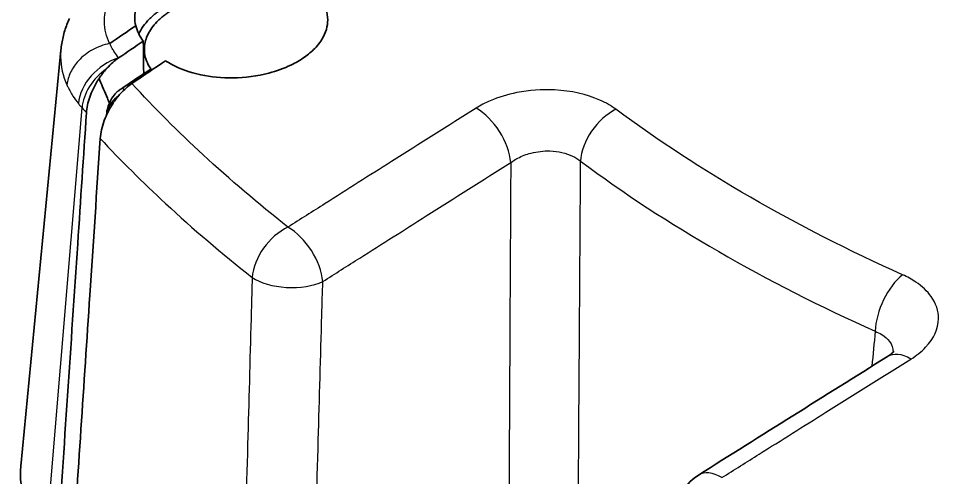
# Model space of a CAD drawing. Header units: millimetres. Extents: x 0 to 1594, y 0 to 281.
# Drawn here: x 76.52 to 96.2, y 102.83 to 112.66 of the extents above; entities that cross this region are included whole.
import ezdxf

# ---------------------------------------------------------------- set-up
doc = ezdxf.new("R2010")
doc.units = ezdxf.units.MM
doc.layers.add('Visible (ISO)', color=7, linetype='Continuous', lineweight=35)
doc.layers.add('Visible Narrow (ISO)', color=7, linetype='Continuous', lineweight=25)

msp = doc.modelspace()

# ---------------------------------------------------------------- linework, layer by layer
at = {"layer": 'Visible (ISO)'}
msp.add_line((77.4309, 111.979), (76.5719, 103.0813), dxfattribs=at)
msp.add_arc((91.5991, 102.0415), 1, 122.19969, 173.20147, dxfattribs=at)
for centre, major_axis, ratio, start_param, end_param in [((88.045, -844.6684), (-658.476, -1032.7764), 0.5468007, 3.9953438, 4.0000042), ((81.5642, 102.9207), (-5, 0), 0.5773503, 6.227506, 6.7585)]:
    msp.add_ellipse(centre, major_axis=major_axis, ratio=ratio, start_param=start_param, end_param=end_param, dxfattribs=at)
for points, knots in [([(79.0322, 112.5018), (79.0004, 112.6268), (79.0017, 112.7547), (79.063, 112.9828), (79.1112, 113.0827), (79.2143, 113.2289), (79.2547, 113.2777), (79.3226, 113.3488), (79.3464, 113.3721), (79.3828, 113.4054), (79.3944, 113.4157), (79.4151, 113.4336), (79.4241, 113.4412), (79.4429, 113.4568), (79.4527, 113.4648), (79.478, 113.4849), (79.4937, 113.497), (79.5532, 113.5412), (79.5992, 113.5725), (79.8387, 113.7221), (80.0638, 113.8221), (80.5558, 113.9728), (80.818, 114.0228), (81.1652, 114.0521), (81.246, 114.0564), (81.3265, 114.0581)], [-0.39044995, -0.39044995, -0.39044995, -0.39044995, -0.32487133, -0.32487133, -0.2723563, -0.2723563, -0.24518339, -0.24518339, -0.23161697, -0.23161697, -0.22546157, -0.22546157, -0.22085853, -0.22085853, -0.21597627, -0.21597627, -0.20844288, -0.20844288, -0.18801187, -0.18801187, -0.1069739, -0.1069739, -0.02674496, -0.02674496, -0.00245352, -0.00245352, -0.00245352, -0.00245352]), ([(79.6703, 111.7551), (79.7129, 111.7262), (79.7582, 111.6987), (79.9845, 111.5753), (80.1943, 111.5002), (80.6425, 111.4048), (80.8753, 111.3828), (81.3725, 111.39), (81.6328, 111.4248), (82.046, 111.5331), (82.2055, 111.5908), (82.4559, 111.7109), (82.553, 111.7674), (82.7235, 111.8873), (82.7974, 111.9499), (82.9396, 112.0972), (83.0023, 112.183), (83.1173, 112.4062), (83.1467, 112.5456), (83.1222, 112.8364), (83.0589, 112.9847), (82.838, 113.2563), (82.6816, 113.3767), (82.4355, 113.501), (82.3795, 113.526), (82.3214, 113.5491)], [-0.79234578, -0.79234578, -0.79234578, -0.79234578, -0.77235174, -0.77235174, -0.69766294, -0.69766294, -0.62677745, -0.62677745, -0.54829356, -0.54829356, -0.49386798, -0.49386798, -0.45436466, -0.45436466, -0.41688631, -0.41688631, -0.37090191, -0.37090191, -0.30131293, -0.30131293, -0.22414966, -0.22414966, -0.14630592, -0.14630592, -0.12472512, -0.12472512, -0.12472512, -0.12472512]), ([(81.3608, 113.3584), (81.0882, 113.3552), (80.8134, 113.3224), (80.3483, 113.215), (80.1554, 113.152), (79.8722, 113.0283), (79.772, 112.9767), (79.6215, 112.8857), (79.5667, 112.8489), (79.4993, 112.7989), (79.4837, 112.7869), (79.4588, 112.7672), (79.4494, 112.7595), (79.4316, 112.7448), (79.4232, 112.7377), (79.4043, 112.7214), (79.3939, 112.7122), (79.3623, 112.6836), (79.3418, 112.6639), (79.2237, 112.5441), (79.1477, 112.4384), (79.0962, 112.3293)], [-0.3925149, -0.3925149, -0.3925149, -0.3925149, -0.31017959, -0.31017959, -0.24644614, -0.24644614, -0.20794289, -0.20794289, -0.18377824, -0.18377824, -0.17629345, -0.17629345, -0.17161054, -0.17161054, -0.1673103, -0.1673103, -0.16181868, -0.16181868, -0.15029727, -0.15029727, -0.0927005, -0.0927005, -0.0927005, -0.0927005]), ([(81.182, 113.2379), (81.057, 113.2306), (80.9322, 113.2165), (80.6131, 113.1629), (80.4237, 113.1136), (80.1284, 113.0058), (80.016, 112.9558), (79.8536, 112.8683), (79.7977, 112.8348), (79.7222, 112.7844), (79.6999, 112.7688), (79.6659, 112.7437), (79.6537, 112.7346), (79.6314, 112.7173), (79.6213, 112.7092), (79.5993, 112.6912), (79.5874, 112.6813), (79.5542, 112.6525), (79.5335, 112.6335), (79.4297, 112.5324), (79.3624, 112.4458), (79.2635, 112.2657), (79.2327, 112.1729), (79.2148, 112.0245), (79.215, 111.9696), (79.2219, 111.9151)], [-0.35881114, -0.35881114, -0.35881114, -0.35881114, -0.32115648, -0.32115648, -0.26112461, -0.26112461, -0.22040764, -0.22040764, -0.1973069, -0.1973069, -0.18722907, -0.18722907, -0.18145942, -0.18145942, -0.1764904, -0.1764904, -0.17046705, -0.17046705, -0.15923299, -0.15923299, -0.11164229, -0.11164229, -0.06361717, -0.06361717, -0.03533091, -0.03533091, -0.03533091, -0.03533091]), ([(77.4309, 111.979), (77.4355, 112.0265), (77.4417, 112.0738), (77.4573, 112.1678), (77.4667, 112.2144), (77.4885, 112.3067), (77.501, 112.3524), (77.5287, 112.4426), (77.5439, 112.4871), (77.5771, 112.5745), (77.5949, 112.6176), (77.614, 112.6599)], [-0.063338075, -0.063338075, -0.063338075, -0.063338075, -0.05067046, -0.05067046, -0.038002845, -0.038002845, -0.02533523, -0.02533523, -0.012667615, -0.012667615, 0, 0, 0, 0]), ([(79.1936, 112.1735), (79.1156, 112.2762), (79.0616, 112.3854), (79.0327, 112.4995), (79.0324, 112.5006), (79.0322, 112.5018)], [-0.061989042, -0.061989042, -0.061989042, -0.061989042, -0.004028237, -0.004028237, -0.003446903, -0.003446903, -0.003446903, -0.003446903]), ([(78.4772, 112.1241), (78.4759, 112.1232), (78.4744, 112.1224), (78.472, 112.1217), (78.4713, 112.1215), (78.4705, 112.1213)], [0, 0, 0, 0, 0.0005838622, 0.0005838622, 0.00080892757, 0.00080892757, 0.00080892757, 0.00080892757]), ([(79.2024, 111.478), (79.2009, 111.5937), (79.1995, 111.7094), (79.1965, 111.9419), (79.1951, 112.058), (79.1936, 112.1735)], [-0.084845966, -0.084845966, -0.084845966, -0.084845966, -0.042384254, -0.042384254, -0.00000551, -0.00000551, -0.00000551, -0.00000551]), ([(78.4057, 111.582), (78.4092, 111.586), (78.4127, 111.59), (78.4959, 111.6824), (78.5806, 111.757), (78.6667, 111.8155)], [0.037105584, 0.037105584, 0.037105584, 0.037105584, 0.038795417, 0.038795417, 0.0767238, 0.0767238, 0.0767238, 0.0767238]), ([(79.2219, 111.9151), (79.2288, 111.8599), (79.2423, 111.8052), (79.2845, 111.6926), (79.3144, 111.635), (79.3518, 111.5795)], [-0.060207883, -0.060207883, -0.060207883, -0.060207883, -0.032188515, -0.032188515, -0.001443888, -0.001443888, -0.001443888, -0.001443888]), ([(77.9782, 110.6399), (77.9853, 110.7451), (78.009, 110.8575), (78.088, 111.0887), (78.1433, 111.205), (78.2221, 111.3337), (78.2344, 111.3529), (78.247, 111.3718)], [0, 0, 0, 0, 0.037211362, 0.037211362, 0.075645186, 0.075645186, 0.082516463, 0.082516463, 0.082516463, 0.082516463]), ([(78.4264, 110.9507), (78.365, 111.0949), (78.3177, 111.2059), (78.2591, 111.3433), (78.2531, 111.3576), (78.247, 111.3718)], [-0.24863988, -0.24863988, -0.24863988, -0.24863988, -0.187554633, -0.187554633, -0.180486352, -0.180486352, -0.180486352, -0.180486352]), ([(78.9511, 111.2666), (78.867, 111.2095), (78.784, 111.1365), (78.6538, 110.9934), (78.6044, 110.931), (78.5586, 110.8646)], [0, 0, 0, 0, 0.037090102, 0.037090102, 0.061679043, 0.061679043, 0.061679043, 0.061679043]), ([(78.6616, 111.1106), (78.6615, 111.1105), (78.6614, 111.1104), (78.6595, 111.1092), (78.6578, 111.108), (78.641, 111.0956), (78.6198, 111.0769), (78.5631, 111.0121), (78.5302, 110.965), (78.4899, 110.8891), (78.4798, 110.868), (78.4707, 110.8467)], [-0.000054035, -0.000054035, -0.000054035, -0.000054035, 0, 0, 0.000754266, 0.000754266, 0.00741891, 0.00741891, 0.016171972, 0.016171972, 0.019443079, 0.019443079, 0.019443079, 0.019443079]), ([(78.6082, 111.0631), (78.6116, 111.0667), (78.6152, 111.0704), (78.6228, 111.0779), (78.6268, 111.0816), (78.6351, 111.0891), (78.6395, 111.0929), (78.6485, 111.1003), (78.6532, 111.104), (78.663, 111.1114), (78.6681, 111.115), (78.6733, 111.1186)], [-0.3543990956, -0.3543990956, -0.3543990956, -0.3543990956, -0.3533559075, -0.3533559075, -0.3523127194, -0.3523127194, -0.3512695313, -0.3512695313, -0.3502263432, -0.3502263432, -0.3491831551, -0.3491831551, -0.3491831551, -0.3491831551]), ([(78.5586, 110.8646), (78.5521, 110.8549), (78.5457, 110.8451), (78.4664, 110.7223), (78.4047, 110.6001), (78.3344, 110.4092), (78.3147, 110.343), (78.2855, 110.2132), (78.2762, 110.1501), (78.2722, 110.0896)], [0.039699878, 0.039699878, 0.039699878, 0.039699878, 0.043262706, 0.043262706, 0.084016543, 0.084016543, 0.10558439, 0.10558439, 0.127003628, 0.127003628, 0.127003628, 0.127003628]), ([(78.4707, 110.8467), (78.4575, 110.8166), (78.4462, 110.7861), (78.4203, 110.7011), (78.4105, 110.6474), (78.4079, 110.5971)], [0.0092264292, 0.0092264292, 0.0092264292, 0.0092264292, 0.0114136879, 0.0114136879, 0.0153380986, 0.0153380986, 0.0153380986, 0.0153380986]), ([(77.9782, 110.6399), (77.9157, 109.706), (77.8531, 108.7718), (77.6456, 105.6703), (77.5007, 103.5034), (77.356, 101.3368)], [0.4033537, 0.4033537, 0.4033537, 0.4033537, 0.7332702, 0.7332702, 1.4979758, 1.4979758, 1.4979758, 1.4979758]), ([(77.6706, 100.9996), (77.797, 102.9118), (77.9235, 104.8242), (78.1241, 107.8541), (78.1981, 108.9719), (78.2722, 110.0896)], [0.011013, 0.011013, 0.011013, 0.011013, 0.6868411, 0.6868411, 1.0818451, 1.0818451, 1.0818451, 1.0818451]), ([(95.2492, 105.5414), (95.2492, 105.5414), (95.2456, 105.5355), (95.2272, 105.5146), (95.2123, 105.4995), (95.1699, 105.4643), (95.1424, 105.4441), (95.1089, 105.4232)], [0.251413511, 0.251413511, 0.251413511, 0.251413511, 0.280257605, 0.280257605, 0.309491723, 0.309491723, 0.338725841, 0.338725841, 0.338725841, 0.338725841])]:
    msp.add_open_spline(points, degree=3, knots=knots, dxfattribs=at)
for points in [[(78.4772, 112.1241), (78.6623, 112.2501), (78.8473, 112.376), (79.0322, 112.5018)], [(79.1936, 112.1735), (79.018, 112.0542), (78.8424, 111.9349), (78.6667, 111.8155)], [(79.1971, 111.8984), (79.2054, 111.9039), (79.2136, 111.9095), (79.2219, 111.9151)], [(78.9511, 111.2666), (79.1908, 111.4296), (79.4305, 111.5924), (79.6703, 111.7551)], [(78.247, 111.3718), (78.2956, 111.4472), (78.349, 111.5178), (78.4057, 111.582)], [(79.2024, 111.478), (79.0525, 111.3762), (78.9025, 111.2744), (78.7526, 111.1724)], [(79.3518, 111.5795), (79.358, 111.5702), (79.3644, 111.5611), (79.371, 111.5519)], [(78.7136, 111.146), (78.6963, 111.1342), (78.6789, 111.1224), (78.6616, 111.1106)], [(78.7526, 111.1724), (78.7396, 111.1636), (78.7266, 111.1548), (78.7136, 111.146)], [(78.4264, 110.9507), (78.4412, 110.916), (78.456, 110.8813), (78.4707, 110.8467)]]:
    msp.add_open_spline(points, degree=3, dxfattribs=at)
at = {"layer": 'Visible Narrow (ISO)'}
msp.add_line((77.1184, 101.5996), (77.8829, 110.7464), dxfattribs=at)
for centre, major_axis, ratio, start_param, end_param in [((78.7117, 111.0141), (0.7818, 0.6235), 0.7392517, 1.0876692, 2.5289376), ((78.7693, 110.9457), (0.7471, 0.6647), 0.7253923, 1.4189076, 2.4893664), ((78.8461, 110.686), (-0.3736, -0.3324), 0.7253643, 4.555836, 5.4829169), ((86.3473, 109.9394), (-0.5331, 0.846), 0.5531286, 3.9574857, 5.481704), ((89.3352, 109.9144), (-0.5963, -0.8027), 0.6430369, 4.0390991, 5.5160805), ((82.327, 107.3947), (0.6188, 0.7855), 0.6580908, 0.9229414, 2.3667402), ((82.327, 107.3947), (-0.5365, 0.8439), 0.5504614, 3.9552415, 5.4806273), ((82.327, 107.3947), (0.9996, -0.0285), 0.4939007, 3.7923776, 5.5108231), ((95.4618, 106.3772), (0.4091, 0.9125), 0.502893, 0.7716394, 2.2486209), ((95.6387, 104.575), (-0.5298, 0.8481), 0.5505094, 5.4724046, 6.2831853), ((91.5991, 102.0415), (-0.5329, 0.8462), 0.5475607, 5.4692352, 6.2831853)]:
    msp.add_ellipse(centre, major_axis=major_axis, ratio=ratio, start_param=start_param, end_param=end_param, dxfattribs=at)
for points, knots in [([(78.4705, 112.1213), (78.4011, 112.2725), (78.3647, 112.4306), (78.362, 112.716), (78.3837, 112.8451), (78.4273, 112.971)], [-0.16209888, -0.16209888, -0.16209888, -0.16209888, -0.08171622, -0.08171622, -0.01655271, -0.01655271, -0.01655271, -0.01655271]), ([(78.4705, 112.1213), (78.3448, 112.0962), (78.2217, 112.0508), (77.9944, 111.9248), (77.8924, 111.8453), (77.7375, 111.6777), (77.6802, 111.5944), (77.5963, 111.4199), (77.5703, 111.3299), (77.5611, 111.2389), (77.5609, 111.237), (77.5607, 111.2352)], [-0.1431941, -0.1431941, -0.1431941, -0.1431941, -0.10412994, -0.10412994, -0.06506513, -0.06506513, -0.0325326, -0.0325326, 0, 0, 0.00066594, 0.00066594, 0.00066594, 0.00066594]), ([(78.6667, 111.8155), (78.6344, 111.856), (78.6046, 111.8973), (78.561, 111.9648), (78.5456, 111.9904), (78.5312, 112.0163), (78.5212, 112.0341), (78.5117, 112.0521), (78.4939, 112.0877), (78.4856, 112.1053), (78.4778, 112.1229)], [-0.056269149, -0.056269149, -0.056269149, -0.056269149, -0.03320339, -0.03320339, -0.019260478, -0.019260478, -0.019260478, -0.009630239, -0.009630239, -0.000304854, -0.000304854, -0.000304854, -0.000304854]), ([(77.431, 111.9791), (77.4264, 111.9322), (77.4242, 111.8852), (77.4253, 111.6349), (77.4715, 111.4307), (77.5607, 111.2352)], [0.063338075, 0.063338075, 0.063338075, 0.063338075, 0.081716221, 0.081716221, 0.161506047, 0.161506047, 0.161506047, 0.161506047]), ([(77.5607, 111.2352), (77.5704, 111.2136), (77.5806, 111.1921), (77.6032, 111.147), (77.6157, 111.1234), (77.6288, 111.1), (77.6478, 111.066), (77.6681, 111.0324), (77.7253, 110.9439), (77.7645, 110.8896), (77.807, 110.8363)], [0.000932898, 0.000932898, 0.000932898, 0.000932898, 0.009630239, 0.009630239, 0.019260478, 0.019260478, 0.019260478, 0.03320339, 0.03320339, 0.056269149, 0.056269149, 0.056269149, 0.056269149]), ([(82.2882, 108.1935), (81.6508, 108.6953), (81.0458, 109.2111), (79.9361, 110.2377), (79.4278, 110.7473), (78.9511, 111.2666)], [-0.64576106, -0.64576106, -0.64576106, -0.64576106, -0.32288053, -0.32288053, -0.01816627, -0.01816627, -0.01816627, -0.01816627]), ([(89.3036, 110.7147), (89.2036, 110.789), (89.0879, 110.8554), (88.681, 111.0357), (88.3428, 111.1118), (87.7215, 111.144), (87.4442, 111.124), (86.981, 111.0317), (86.7888, 110.9727), (86.5065, 110.851), (86.405, 110.798), (86.3127, 110.7398)], [-0.33872583, -0.33872583, -0.33872583, -0.33872583, -0.28998275, -0.28998275, -0.18379189, -0.18379189, -0.1021066, -0.1021066, -0.03927177, -0.03927177, 0, 0, 0, 0]), ([(86.3127, 110.7398), (85.7096, 110.3599), (85.1065, 109.9793), (84.5035, 109.5979), (84.0291, 109.2979), (83.5547, 108.9974), (82.8163, 108.5289), (82.5523, 108.3613), (82.2882, 108.1935)], [-0.65997866, -0.65997866, -0.65997866, -0.65997866, -0.40354123, -0.40354123, -0.40354123, -0.20177062, -0.20177062, -0.08946068, -0.08946068, -0.08946068, -0.08946068]), ([(95.4351, 107.1747), (94.2917, 107.6874), (93.2033, 108.2419), (92.1782, 108.8338), (91.1545, 109.4249), (90.1938, 110.0535), (89.3036, 110.7147)], [-1.78022874, -1.78022874, -1.78022874, -1.78022874, -1.34563325, -1.34563325, -1.34563325, -0.9116013, -0.9116013, -0.9116013, -0.9116013]), ([(78.2722, 110.0896), (78.7129, 109.6175), (79.1794, 109.1535), (80.2539, 108.1586), (80.8719, 107.6313), (81.5232, 107.1183)], [0.05080137, 0.05080137, 0.05080137, 0.05080137, 0.32288053, 0.32288053, 0.64576106, 0.64576106, 0.64576106, 0.64576106]), ([(87.0535, 109.5744), (87.0996, 109.6093), (87.1503, 109.6413), (87.2914, 109.7154), (87.3875, 109.7521), (87.6189, 109.8119), (87.7575, 109.8274), (88.0678, 109.8177), (88.2367, 109.7787), (88.44, 109.6806), (88.4977, 109.644), (88.5477, 109.6026)], [0, 0, 0, 0, 0.03927177, 0.03927177, 0.1021066, 0.1021066, 0.18379189, 0.18379189, 0.28998275, 0.28998275, 0.33872583, 0.33872583, 0.33872583, 0.33872583]), ([(83.0332, 107.0297), (83.2969, 107.1974), (83.5607, 107.365), (84.2983, 107.8332), (84.7722, 108.1335), (85.2462, 108.4333), (85.8486, 108.8144), (86.451, 109.1948), (87.0535, 109.5744)], [0.08946068, 0.08946068, 0.08946068, 0.08946068, 0.20177062, 0.20177062, 0.40354123, 0.40354123, 0.40354123, 0.65997866, 0.65997866, 0.65997866, 0.65997866]), ([(87.0535, 109.5744), (87.052, 109.3163), (87.0506, 109.0581), (87.0445, 107.9655), (87.0399, 107.1311), (87.0354, 106.2967), (87.0299, 105.2573), (87.0245, 104.218), (87.0177, 102.8892), (87.0163, 102.5996), (87.0148, 102.31)], [0.20116114, 0.20116114, 0.20116114, 0.20116114, 0.29129027, 0.29129027, 0.58258055, 0.58258055, 0.58258055, 0.94546437, 0.94546437, 1.04657769, 1.04657769, 1.04657769, 1.04657769]), ([(88.5002, 102.2629), (88.502, 102.5522), (88.5038, 102.8416), (88.512, 104.1693), (88.5186, 105.2078), (88.5254, 106.2463), (88.5308, 107.08), (88.5363, 107.9137), (88.5438, 109.0325), (88.5457, 109.3175), (88.5477, 109.6026)], [-1.04657769, -1.04657769, -1.04657769, -1.04657769, -0.94546437, -0.94546437, -0.58258055, -0.58258055, -0.58258055, -0.29129027, -0.29129027, -0.19169271, -0.19169271, -0.19169271, -0.19169271]), ([(88.5477, 109.6026), (89.4623, 108.9232), (90.4493, 108.2773), (91.5012, 107.6699), (92.5545, 107.0617), (93.6729, 106.492), (94.8478, 105.9652)], [0.9116013, 0.9116013, 0.9116013, 0.9116013, 1.34563325, 1.34563325, 1.34563325, 1.78022874, 1.78022874, 1.78022874, 1.78022874]), ([(81.5232, 107.1183), (81.5166, 106.8792), (81.51, 106.6401), (81.479, 105.5093), (81.4546, 104.6176), (81.4304, 103.726), (81.4028, 102.7136), (81.3754, 101.7013), (81.3455, 100.5901), (81.3428, 100.4911), (81.3401, 100.3921)], [-1.17279172, -1.17279172, -1.17279172, -1.17279172, -1.09032832, -1.09032832, -0.78277262, -0.78277262, -0.78277262, -0.43356986, -0.43356986, -0.39941432, -0.39941432, -0.39941432, -0.39941432]), ([(95.6121, 105.3707), (95.7341, 105.4469), (95.8404, 105.5323), (96.105, 105.8108), (96.2014, 106.0242), (96.2045, 106.3993), (96.1504, 106.5612), (95.9639, 106.8225), (95.8527, 106.9277), (95.6319, 107.0767), (95.5373, 107.1288), (95.4351, 107.1747)], [-0.33872584, -0.33872584, -0.33872584, -0.33872584, -0.28709229, -0.28709229, -0.1819599, -0.1819599, -0.10108883, -0.10108883, -0.03888032, -0.03888032, 0, 0, 0, 0]), ([(82.8433, 100.3088), (82.8461, 100.4077), (82.8488, 100.5066), (82.8799, 101.617), (82.9083, 102.6285), (82.9369, 103.6401), (82.9621, 104.531), (82.9873, 105.422), (83.0195, 106.5519), (83.0263, 106.7908), (83.0332, 107.0297)], [0.39941432, 0.39941432, 0.39941432, 0.39941432, 0.43356986, 0.43356986, 0.78277262, 0.78277262, 0.78277262, 1.09032832, 1.09032832, 1.17279172, 1.17279172, 1.17279172, 1.17279172]), ([(94.8478, 105.9652), (94.8993, 105.9455), (94.9467, 105.9222), (95.0576, 105.8534), (95.1134, 105.803), (95.2036, 105.6781), (95.2303, 105.6008), (95.2324, 105.5205)], [0, 0, 0, 0, 0.03888032, 0.03888032, 0.10108883, 0.10108883, 0.17718492, 0.17718492, 0.17718492, 0.17718492]), ([(91.57, 102.8346), (91.8353, 103.0017), (92.1005, 103.1687), (92.8423, 103.6352), (93.3188, 103.9345), (93.7953, 104.2334), (94.4009, 104.6132), (95.0065, 104.9923), (95.6121, 105.3707)], [-5.63301413, -5.63301413, -5.63301413, -5.63301413, -5.52070444, -5.52070444, -5.31893407, -5.31893407, -5.31893407, -5.06249616, -5.06249616, -5.06249616, -5.06249616])]:
    msp.add_open_spline(points, degree=3, knots=knots, dxfattribs=at)
for points in [[(78.4778, 112.1229), (78.4776, 112.1233), (78.4774, 112.1237), (78.4772, 112.1241)], [(78.7526, 111.1724), (78.9523, 111.3082), (79.152, 111.4439), (79.3518, 111.5795)], [(78.7851, 111.1318), (78.774, 111.1452), (78.7631, 111.1588), (78.7526, 111.1724)], [(77.807, 110.8363), (77.8312, 110.806), (77.8565, 110.776), (77.8829, 110.7464)], [(77.8829, 110.7464), (77.9145, 110.7109), (77.9463, 110.6753), (77.9782, 110.6399)], [(94.8478, 105.9652), (94.8242, 105.7154), (94.8005, 105.4655), (94.7768, 105.2157)]]:
    msp.add_open_spline(points, degree=3, dxfattribs=at)

doc.saveas('drawing.dxf')
